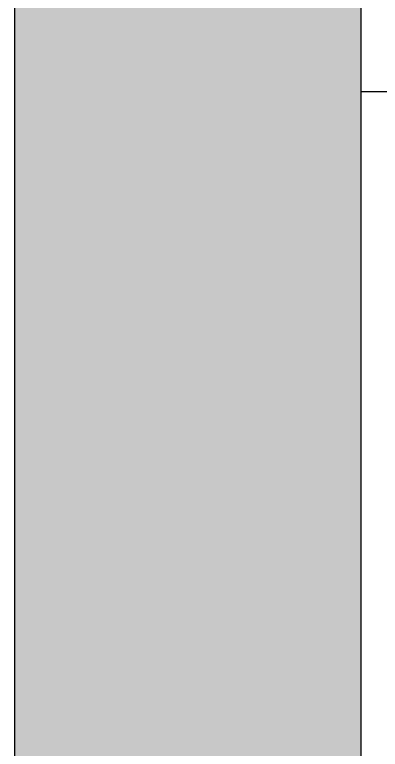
# Model space of a CAD drawing. Header units: millimetres. Extents: x -94739 to 67223, y -48947 to 34737.
# Drawn here: x 60012 to 60381, y -25386 to -24644 of the extents above; entities that cross this region are included whole.
import ezdxf

# ---------------------------------------------------------------- set-up
doc = ezdxf.new("R2010")
doc.units = ezdxf.units.MM
doc.layers.add('DT-常规填充', color=250, linetype='Continuous')
doc.layers.add('DT-通用', color=200, linetype='Continuous')

# ---------------------------------------------------------------- blocks, each defined once
blk = doc.blocks.new('*U652')
at = {"layer": 'DT-常规填充'}
h = blk.add_hatch(dxfattribs=at)
h.set_pattern_fill('钢筋混凝土', color=256, scale=10, style=0, pattern_type=2)
h.set_pattern_definition([(45, (-188199.607, 178146.38), (-35.355339, 35.355339), []), (50, (-188199.61, 178146.38), (71.726018, -6.275213), [7.5, -82.5]), (355, (-188199.61, 178146.38), (-13.875133, 75.219213), [6, -66]), (100.4514, (-188193.63, 178145.855), (57.850938, 68.943954), [6.37402, -70.114211]), (46.1842, (-188199.61, 178166.38), (106.724105, -16.5519), [11.25, -123.75]), (96.6356, (-188190.71, 178165), (93.46627, 97.411787), [9.56103, -105.1713]), (351.1842, (-188199.61, 178166.38), (93.466195, 97.41186), [9, -99]), (21, (-188189.61, 178161.38), (59.690705, -40.261889), [7.5, -82.5]), (326, (-188189.61, 178161.38), (24.331533, 72.515005), [6, -66]), (71.4514, (-188184.63, 178158.02), (84.022263, 32.25305), [6.37402, -70.114211]), (37.5, (-188199.607, 178146.378), (1.2159855, 33.2893854), [0.5, -65.2, 0.5, -67, 0.5, -66.25]), (7.5, (-188199.607, 178146.378), (26.3069537, 39.441171), [0.5, -38.2, 0.5, -63.7, 0.5, -25.25]), (327.5, (-188221.907, 178146.378), (53.3822436, -2.2554872), [0.5, -25, 0.5, -78, 0.5, -103.5]), (317.5, (-188231.907, 178146.38), (58.318617, 10.010498), [0.5, -32.5, 0.5, -51.8, 0.5, -73.5])])
h.paths.add_polyline_path([(-2600, 349.74), (0, 349.74), (0, 0), (-2600, 0)])
at = {"layer": 'DT-通用', "color": 200, "ltscale": 10}
blk.add_lwpolyline([(-2600, 349.74), (0, 349.74), (0, 0), (-2600, 0)], close=True, dxfattribs=at)

msp = doc.modelspace()

# ---------------------------------------------------------------- linework, layer by layer
at = {"color": 3}
msp.add_line((60361.29, -24721.83), (62011.26, -24721.83), dxfattribs=at)

# ---------------------------------------------------------------- block references
at = {"rotation": 270.0000000000008}
msp.add_blockref('*U652', (60011.55, -27161.83), dxfattribs=at)

doc.saveas('drawing.dxf')
